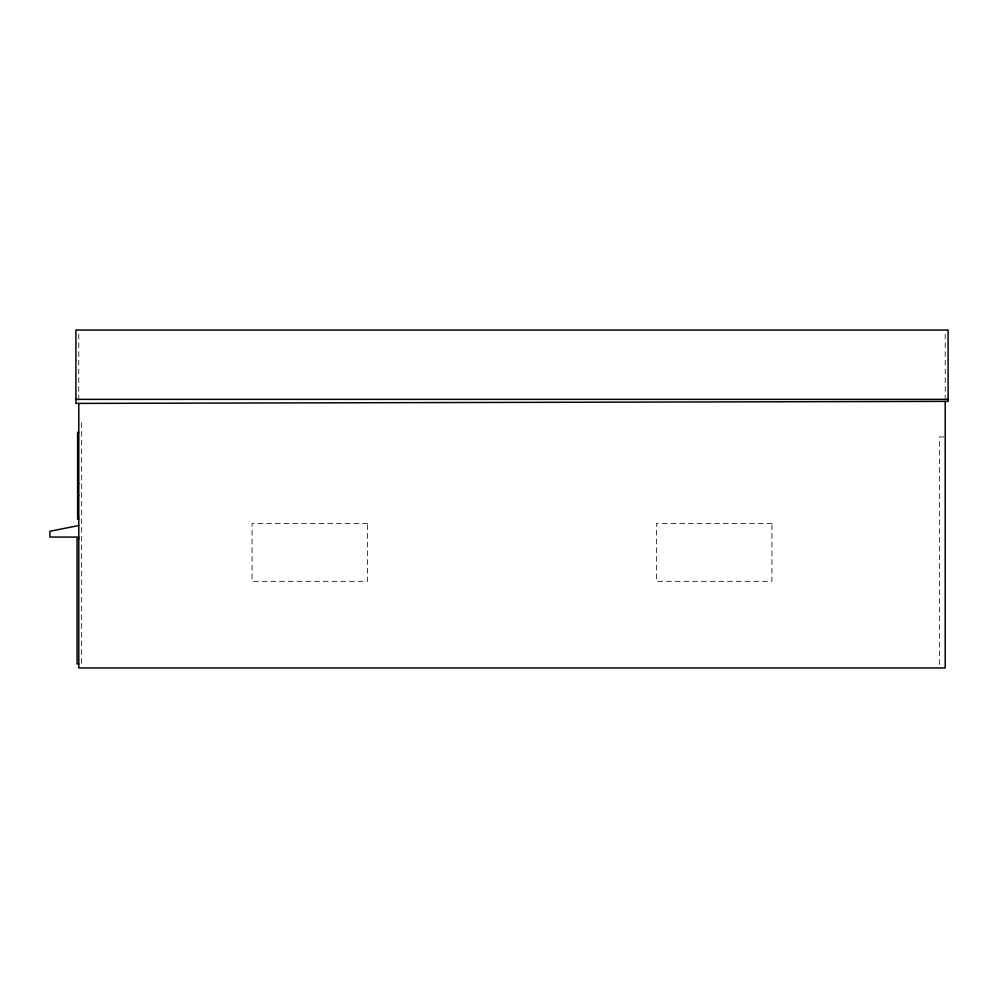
<?xml version="1.0" encoding="UTF-8"?>
<svg xmlns="http://www.w3.org/2000/svg" width="998" height="998" viewBox="0 0 998 998"><rect width="100%" height="100%" fill="white"/><g stroke="black" fill="none" stroke-linecap="round" stroke-linejoin="round"><path stroke-width="0.75" stroke-dasharray="4.99 3.74" d="M943.771 436.912L939.43 436.912L939.43 666.402M945.206 334.093L945.206 398.327M81.674 422.69L81.674 666.402M78.78 334.093L78.78 401.383M367.588 523.551L252.07 523.551L252.07 581.31L367.588 581.31L367.588 523.551M771.928 523.551L656.397 523.551L656.397 581.31L771.928 581.31L771.928 523.551"/><path stroke-width="1.5" d="M78.78 525.509L49.9 531.285L49.9 537.061L78.78 537.061M78.78 403.404L948.1 401.383L948.1 330.051L75.898 330.051L75.898 403.404L78.78 403.404L78.78 667.949L945.206 667.949L945.206 401.383M75.898 399.362L948.1 399.362M78.78 432.184L77.632 432.184L77.632 519.234L78.78 519.234M77.632 483.419L78.78 483.419M77.632 495.719L78.78 495.719M77.632 516.914L78.78 516.914M78.78 538.658L77.046 538.658L77.046 664.007L78.78 664.007"/></g></svg>
